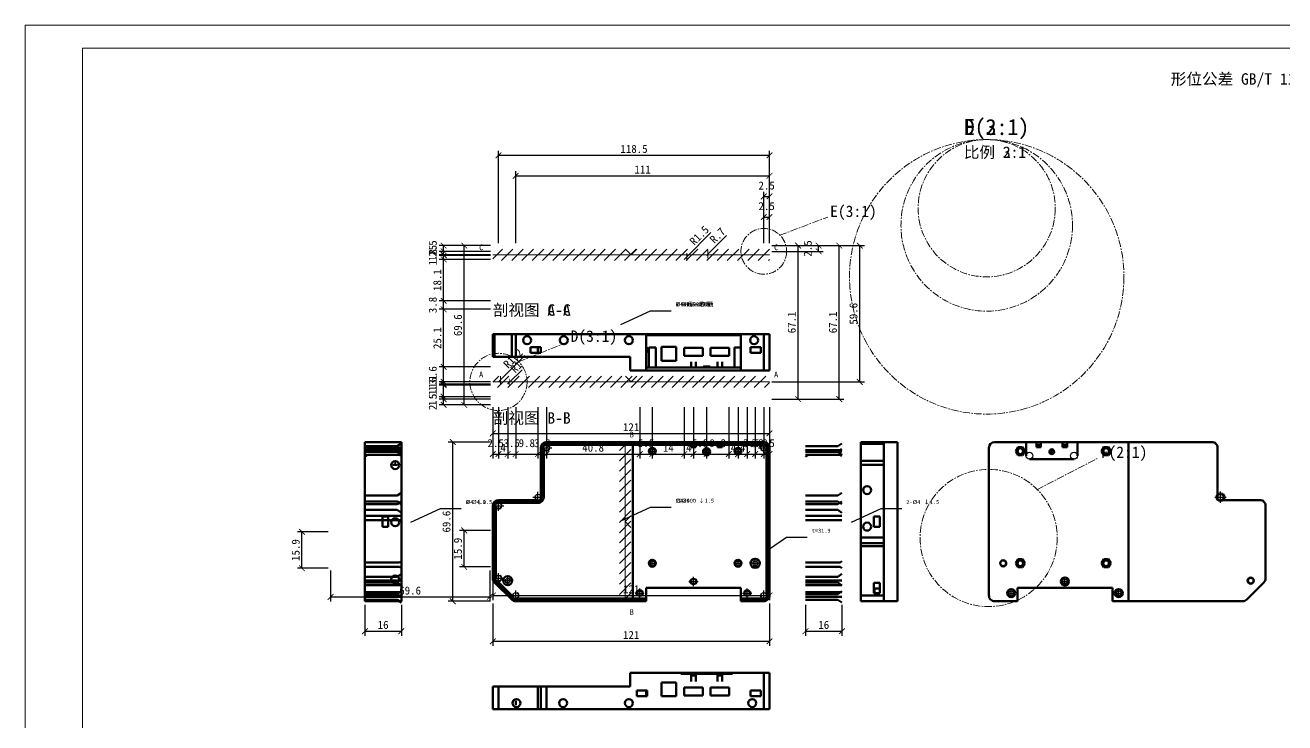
# Model space of a CAD drawing. Header units: metres. Extents: x 0 to 841, y 0 to 594.
# Drawn here: x 0 to 551, y 289 to 594 of the extents above; entities that cross this region are included whole.
import ezdxf

# ---------------------------------------------------------------- set-up
doc = ezdxf.new("R2010")
doc.units = ezdxf.units.M
doc.linetypes.add('CENTER', pattern=[5.08, 3.175, -0.635, 0.635, -0.635])
for name, color, linetype, lineweight in [('CENTER', 1, 'CENTER', 18), ('DIM', 2, 'CONTINUOUS', 18), ('FRAME', 7, 'CONTINUOUS', 13), ('HOLE', 7, 'CONTINUOUS', 50), ('LEADER', 2, 'CONTINUOUS', 18), ('OUTLINE', 7, 'CONTINUOUS', 50), ('SECTION', 1, 'CONTINUOUS', 18), ('TEXT', 7, 'CONTINUOUS', 13)]:
    doc.layers.add(name, color=color, linetype=linetype, lineweight=lineweight)
doc.styles.add('OpenSansCondensed-Light', font='OpenSansCondensed-Light.ttf')
doc.styles.add('SimSun', font='simsun.ttc')
doc.dimstyles.new('EZDXF', dxfattribs={"dimtxt": 0.25, "dimasz": 0.175, "dimexe": 0.375, "dimexo": 0.125, "dimgap": 0.1, "dimtad": 1, "dimlfac": 100, "dimzin": 12, "dimdsep": 46, "dimtxsty": 'OpenSansCondensed-Light', "dimblk": 'ARCHTICK', "dimcen": 2.5, "dimazin": 3, "dimtfac": 0.5, "dimtmove": 2, "dimatfit": 3})
doc.dimstyles.new('GB_DIM', dxfattribs={"dimtxt": 3.5, "dimasz": 2.5, "dimexe": 2, "dimexo": 1, "dimgap": 1, "dimtad": 1, "dimdec": 1, "dimzin": 12, "dimdsep": 46, "dimtxsty": 'SimSun', "dimblk": 'ARCHTICK', "dimcen": 2.5, "dimclrd": 2, "dimclre": 2, "dimclrt": 7, "dimadec": 0, "dimazin": 3, "dimtfac": 1, "dimtmove": 2, "dimatfit": 3})

# ---------------------------------------------------------------- blocks, each defined once
blk = doc.blocks.new('_ARCHTICK')
at = {"color": 0, "linetype": 'BYBLOCK', "const_width": 0.15}
blk.add_lwpolyline([(-0.5, -0.5), (0.5, 0.5)], dxfattribs=at)
blk = doc.blocks.new('*D30')
at = {"color": 2}
for p, q in [((203.5, 437.05), (181, 437.05)), ((203.5, 436.7), (181, 436.7)), ((183, 436.7), (183, 437.05))]:
    blk.add_line(p, q, dxfattribs=at)
at = {"layer": 'Defpoints'}
for p in [(183, 436.7), (204.5, 437.05), (204.5, 436.7)]:
    blk.add_point(p, dxfattribs=at)
at = {"layer": 'DIM', "color": 2, "xscale": 2.5, "yscale": 2.5}
for p, rotation in [((183, 437.05), 270), ((183, 436.7), 90)]:
    blk.add_blockref('_ARCHTICK', p, dxfattribs=dict(at, rotation=rotation))
at = {"layer": 'DIM', "color": 7, "insert": (178.25, 436.875), "char_height": 3.5, "attachment_point": 5, "rotation": 90, "style": 'SimSun'}
blk.add_mtext('.3', dxfattribs=at)
blk = doc.blocks.new('*D32')
at = {"color": 2}
for p, q in [((203.5, 444.65), (181, 444.65)), ((183, 438.1), (183, 444.65)), ((203.5, 438.1), (181, 438.1))]:
    blk.add_line(p, q, dxfattribs=at)
at = {"layer": 'Defpoints'}
for p in [(204.5, 444.65), (183, 438.1), (204.5, 438.1)]:
    blk.add_point(p, dxfattribs=at)
at = {"layer": 'DIM', "color": 2, "xscale": 2.5, "yscale": 2.5}
for p, rotation in [((183, 444.65), 90), ((183, 438.1), 270)]:
    blk.add_blockref('_ARCHTICK', p, dxfattribs=dict(at, rotation=rotation))
at = {"layer": 'DIM', "color": 7, "insert": (178.25, 441.375), "char_height": 3.5, "attachment_point": 5, "rotation": 90, "style": 'SimSun'}
blk.add_mtext('6.6', dxfattribs=at)
blk = doc.blocks.new('*D33')
at = {"color": 2}
for p, q in [((203.5, 469.8), (181, 469.8)), ((183, 444.65), (183, 469.8)), ((203.5, 444.65), (181, 444.65))]:
    blk.add_line(p, q, dxfattribs=at)
at = {"layer": 'Defpoints'}
for p in [(204.5, 469.8), (183, 444.65), (204.5, 444.65)]:
    blk.add_point(p, dxfattribs=at)
at = {"layer": 'DIM', "color": 2, "xscale": 2.5, "yscale": 2.5}
for p, rotation in [((183, 469.8), 90), ((183, 444.65), 270)]:
    blk.add_blockref('_ARCHTICK', p, dxfattribs=dict(at, rotation=rotation))
at = {"layer": 'DIM', "color": 7, "insert": (180.25, 457.225), "char_height": 3.5, "attachment_point": 5, "rotation": 90, "style": 'SimSun'}
blk.add_mtext('25.1', dxfattribs=at)

msp = doc.modelspace()

# ---------------------------------------------------------------- hatches: boundary and pattern name
at = {"layer": 'SECTION'}
h = msp.add_hatch(dxfattribs=at)
h.set_pattern_fill('ANSI31')
h.paths.add_polyline_path([(204.5, 491.15), (325.5, 491.15), (325.5, 496.15), (204.5, 496.15)])
h = msp.add_hatch(dxfattribs=at)
h.set_pattern_fill('ANSI31')
h.paths.add_polyline_path([(204.5, 435.575), (325.5, 435.575), (325.5, 440.575), (204.5, 440.575)])
h = msp.add_hatch(dxfattribs=at)
h.set_pattern_fill('ANSI31')
h.paths.add_polyline_path([(259.9, 342.2002), (264.9, 342.2002), (264.9, 411.8), (259.9, 411.8)])

# ---------------------------------------------------------------- linework, layer by layer
for centre, radius in [((228, 409.3), 1.25), ((274.25, 407.8), 1), ((298, 407.55), 1.125), ((298, 407.55), 0.75), ((311.75, 407.8), 1), ((323, 409.3), 1.25), ((448.95, 407.55), 0.75), ((439.2, 405.8), 1.5), ((458.7, 405.8), 1.5), ((224.25, 387.7), 1.25), ((522.7, 387.7), 1.875), ((522.7, 387.7), 1.25), ((207, 383.95), 1.25), ((274.25, 358.8), 1), ((311.75, 358.8), 1), ((319.25, 358.8), 1), ((207, 352.225), 1.25), ((211, 351.2), 1), ((268.75, 345.75), 1.5), ((292.25, 350.8255), 1.5), ((292.25, 350.8255), 1), ((315.75, 345.75), 1.5), ((454.7, 350.8255), 1), ((214.5245, 344.7), 1.25), ((268.75, 345.75), 1), ((315.75, 345.75), 1), ((323, 344.7), 1.25), ((431.2, 345.75), 1), ((478.2, 345.75), 1)]:
    msp.add_circle(centre, radius)
for centre, radius in [((228, 409.3), 1.4375), ((274.25, 407.8), 1.15), ((298, 407.55), 0.8625), ((311.75, 407.8), 1.15), ((323, 409.3), 1.4375), ((448.95, 407.55), 0.8625), ((224.25, 387.7), 1.4375), ((522.7, 387.7), 1.4375), ((207, 383.95), 1.4375), ((274.25, 358.8), 1.15), ((311.75, 358.8), 1.15), ((319.25, 358.8), 1.1), ((207, 352.225), 1.4375), ((211, 351.2), 1.1), ((292.25, 350.8255), 1.15), ((454.7, 350.8255), 1.15), ((214.5245, 344.7), 1.4375), ((268.75, 345.75), 1.15), ((315.75, 345.75), 1.15), ((323, 344.7), 1.4375), ((431.2, 345.75), 1.15), ((478.2, 345.75), 1.15)]:
    msp.add_arc(centre, radius, 150, 60)
at = {"layer": 'CENTER'}
for p, q in [((330, 502.15), (351, 510.15)), ((215.75, 446.825), (237.5, 455.575)), ((442.35, 390.85), (469.35, 404.85))]:
    msp.add_line(p, q, dxfattribs=at)
for centre, radius in [((420.5, 484), 60), ((420.5, 506.5), 37.5), ((420.5, 514), 30), ((323, 495.15), 10), ((207, 438.075), 12.5), ((421.35, 369.85), 30)]:
    msp.add_circle(centre, radius, dxfattribs=at)
at = {"layer": 'FRAME'}
for points in [[(0, 0), (841, 0), (841, 594), (0, 594)], [(25, 10), (831, 10), (831, 584), (25, 584)]]:
    msp.add_lwpolyline(points, close=True, dxfattribs=at)
at = {"layer": 'HOLE'}
for centre, radius in [((274.25, 407.8), 1.5), ((274.25, 407.8), 1.25), ((311.75, 407.8), 1.5), ((311.75, 407.8), 1.25), ((435.2, 407.8), 1.25), ((448.95, 407.55), 1), ((472.7, 407.8), 1.25), ((274.25, 358.8), 1.5), ((274.25, 358.8), 1.25), ((311.75, 358.8), 1.5), ((311.75, 358.8), 1.25), ((427.7, 358.8), 1.25), ((435.2, 358.8), 1.25), ((472.7, 358.8), 1.25), ((535.95, 351.2), 1.25)]:
    msp.add_circle(centre, radius, dxfattribs=at)
at = {"layer": 'OUTLINE'}
for p, q in [((204.5, 449.05), (204.5, 459)), ((212.757, 459), (205.232, 459)), ((205.232, 459), (205.232, 449.05)), ((212.757, 449.05), (212.757, 459)), ((214.5245, 459), (271.5, 459)), ((214.5245, 459), (214.5245, 449.05)), ((313, 459), (228, 459)), ((271.5, 443.05), (271.5, 459)), ((313, 458.5), (271.5, 458.5)), ((313, 459), (323, 459)), ((313, 443.05), (313, 459)), ((323, 443.05), (323, 459)), ((325.5, 459), (325.5, 443.05)), ((221, 453.3), (221, 450.8)), ((225.5, 453.3), (221, 453.3)), ((224.25, 450.8), (224.25, 453.3)), ((225.5, 450.8), (225.5, 453.3)), ((272, 453.3), (271.5, 453.3)), ((272, 450.8), (272, 453.3)), ((272.75, 444.3), (272.75, 453.05)), ((275.75, 444.3), (275.75, 453.05)), ((278.25, 447.35), (278.25, 453.35)), ((278.25, 453.35), (284.75, 453.35)), ((284.75, 453.35), (284.75, 447.35)), ((288.2, 453.04), (296.3, 453.04)), ((288.2, 449.5), (288.2, 453.04)), ((296.3, 453.04), (296.3, 449.5)), ((299.7, 453.04), (307.8, 453.04)), ((299.7, 449.5), (299.7, 453.04)), ((307.8, 453.04), (307.8, 449.5)), ((310.25, 444.3), (310.25, 453.05)), ((321.75, 453.3), (317.25, 453.3)), ((317.25, 450.8), (317.25, 453.3)), ((321.75, 453.3), (321.75, 450.8)), ((205.232, 449.05), (212.757, 449.05)), ((264.5, 449.05), (214.5245, 449.05)), ((221, 450.8), (225.5, 450.8)), ((264.5, 443.05), (264.5, 449.05)), ((271.5, 450.8), (272, 450.8)), ((284.75, 447.35), (278.25, 447.35)), ((296.3, 449.5), (288.2, 449.5)), ((291.25, 444.3), (291.25, 446.9)), ((293.25, 446.9), (293.25, 444.3)), ((307.8, 449.5), (299.7, 449.5)), ((302.75, 444.3), (302.75, 446.9)), ((304.75, 446.9), (304.75, 444.3)), ((321.75, 450.8), (317.25, 450.8)), ((264.5, 443.05), (271.5, 443.05)), ((313, 444.3), (271.5, 444.3)), ((313, 443.05), (271.5, 443.05)), ((296.425, 444.3), (296.425, 444.65)), ((299.575, 444.3), (299.575, 444.65)), ((313, 443.05), (323, 443.05)), ((148.55, 411.8), (164.5, 411.8)), ((162.625, 409.95), (148.55, 409.95)), ((162.625, 409.95), (148.55, 409.95)), ((148.55, 344.7), (148.55, 409.3)), ((164.5, 409.3), (148.55, 409.3)), ((148.55, 408.525), (149.7875, 407.7)), ((163.75, 408.2), (148.55, 408.2)), ((163.75, 408.2), (148.55, 408.2)), ((149.7875, 407.7), (164.5, 407.7)), ((164.5, 411.2), (162.625, 409.95)), ((164.5, 411.2), (162.625, 409.95)), ((164.5, 408.7), (163.75, 408.2)), ((164.5, 408.7), (163.75, 408.2)), ((164.5, 409.3), (164.5, 344.7)), ((225.5, 387.7), (225.5, 409.3)), ((226.25, 409.3), (226.25, 387.7)), ((226.75, 409.3), (226.25, 409.3)), ((226.75, 409.3), (226.75, 387.7)), ((228, 411.8), (323, 411.8)), ((323, 411.05), (228, 411.05)), ((228, 411.05), (228, 410.55)), ((323, 410.55), (228, 410.55)), ((265.75, 343.45), (265.75, 410.55)), ((291.25, 410.55), (291.25, 409.55)), ((293.25, 409.55), (291.25, 409.55)), ((293.25, 410.55), (293.25, 409.55)), ((302.75, 410.55), (302.75, 409.55)), ((304.75, 409.55), (302.75, 409.55)), ((304.75, 410.55), (304.75, 409.55)), ((323, 410.55), (323, 411.05)), ((324.25, 344.7), (324.25, 409.3)), ((324.75, 409.3), (324.25, 409.3)), ((324.75, 344.7), (324.75, 409.3)), ((325.5, 344.7), (325.5, 409.3)), ((355.325, 409.95), (341.25, 409.95)), ((355.325, 409.95), (341.25, 409.95)), ((341.25, 408.525), (342.4875, 407.7)), ((356.45, 408.2), (341.25, 408.2)), ((356.45, 408.2), (341.25, 408.2)), ((342.4875, 407.7), (357.2, 407.7)), ((357.2, 411.2), (355.325, 409.95)), ((357.2, 411.2), (355.325, 409.95)), ((357.2, 408.7), (356.45, 408.2)), ((357.2, 408.7), (356.45, 408.2)), ((365.5, 411.8), (375.45, 411.8)), ((365.5, 411.0675), (365.5, 403.543)), ((375.45, 411.0675), (365.5, 411.0675)), ((381.45, 411.8), (375.45, 411.8)), ((375.45, 403.543), (375.45, 411.0675)), ((381.45, 411.8), (381.45, 342.2)), ((421.45, 409.3), (421.45, 344.7)), ((423.95, 411.8), (437.7, 411.8)), ((434.1905, 409.55), (433.1805, 407.8)), ((433.1805, 407.8), (434.1905, 406.05)), ((436.209, 409.55), (434.1905, 409.55)), ((437.2235, 407.8), (436.209, 409.55)), ((436.209, 406.05), (437.2235, 407.8)), ((437.7, 411.8), (437.7, 405.8)), ((442.2, 411.8), (437.7, 411.8)), ((442.2, 411.8), (442.2, 409.55)), ((442.2, 409.55), (444.2, 409.55)), ((444.2, 411.8), (444.2, 409.55)), ((453.7, 411.8), (444.2, 411.8)), ((453.7, 411.8), (453.7, 409.55)), ((453.7, 409.55), (455.7, 409.55)), ((455.7, 411.8), (455.7, 409.55)), ((460.2, 411.8), (455.7, 411.8)), ((460.2, 411.8), (460.2, 405.8)), ((460.2, 411.8), (482.45, 411.8)), ((471.6905, 409.55), (470.6805, 407.8)), ((470.6805, 407.8), (471.6905, 406.05)), ((473.709, 409.55), (471.6905, 409.55)), ((474.7235, 407.8), (473.709, 409.55)), ((473.709, 406.05), (474.7235, 407.8)), ((482.45, 342.2), (482.45, 411.8)), ((518.95, 411.8), (482.45, 411.8)), ((521.45, 387.7), (521.45, 409.3)), ((162.625, 407.45), (148.55, 407.45)), ((162.625, 407.45), (148.55, 407.45)), ((163.75, 406.2), (148.55, 406.2)), ((148.55, 405.375), (149.7875, 406.2)), ((163.75, 406.2), (148.55, 406.2)), ((149.7875, 406.2), (164.5, 406.2)), ((161.5165, 402.659), (162.0835, 402.659)), ((164.5, 406.2), (162.625, 407.45)), ((164.5, 406.2), (162.625, 407.45)), ((164.5, 405.7), (163.75, 406.2)), ((164.5, 405.7), (163.75, 406.2)), ((355.325, 407.45), (341.25, 407.45)), ((355.325, 407.45), (341.25, 407.45)), ((356.45, 406.2), (341.25, 406.2)), ((341.25, 405.375), (342.4875, 406.2)), ((356.45, 406.2), (341.25, 406.2)), ((342.4875, 406.2), (357.2, 406.2)), ((357.2, 406.2), (355.325, 407.45)), ((357.2, 406.2), (355.325, 407.45)), ((357.2, 405.7), (356.45, 406.2)), ((357.2, 405.7), (356.45, 406.2)), ((365.5, 403.543), (375.45, 403.543)), ((434.1905, 406.05), (436.209, 406.05)), ((439.2, 404.3), (458.7, 404.3)), ((471.6905, 406.05), (473.709, 406.05)), ((162.797, 401.775), (160.803, 401.775)), ((365.5, 401.775), (365.5, 370.05)), ((375.45, 401.775), (365.5, 401.775)), ((375.45, 401.775), (375.45, 370.05)), ((162.625, 388.35), (148.55, 388.35)), ((162.625, 385.85), (148.55, 385.85)), ((164.5, 389.6), (162.625, 388.35)), ((164.5, 385.85), (162.625, 384.6)), ((164.5, 384.6), (162.625, 385.85)), ((207, 386.45), (224.25, 386.45)), ((224.25, 385.7), (207, 385.7)), ((207, 385.7), (207, 385.2)), ((224.25, 385.2), (224.25, 385.7)), ((226.25, 387.7), (226.75, 387.7)), ((355.325, 388.35), (341.25, 388.35)), ((355.325, 385.85), (341.25, 385.85)), ((357.2, 389.6), (355.325, 388.35)), ((357.2, 385.85), (355.325, 384.6)), ((357.2, 384.6), (355.325, 385.85)), ((539.95, 386.45), (522.7, 386.45)), ((162.625, 384.6), (148.55, 384.6)), ((162.625, 382.1), (148.55, 382.1)), ((164.5, 380.85), (162.625, 382.1)), ((204.5, 352.225), (204.5, 383.95)), ((205.25, 383.95), (205.25, 352.225)), ((205.75, 383.95), (205.25, 383.95)), ((205.75, 383.95), (205.75, 352.225)), ((224.25, 385.2), (207, 385.2)), ((355.325, 384.6), (341.25, 384.6)), ((355.325, 382.1), (341.25, 382.1)), ((357.2, 380.85), (355.325, 382.1)), ((542.45, 352.225), (542.45, 383.95)), ((164, 379.6), (148.55, 379.6)), ((164, 377.6), (148.55, 377.6)), ((156.3, 374.75), (156.3, 379.25)), ((156.3, 379.25), (158.8, 379.25)), ((158.8, 374.75), (156.3, 374.75)), ((158.8, 374.75), (158.8, 379.25)), ((164.5, 379.6), (164, 379.6)), ((164.5, 377.6), (164, 377.6)), ((356.7, 379.6), (341.25, 379.6)), ((356.7, 377.6), (341.25, 377.6)), ((357.2, 379.6), (356.7, 379.6)), ((357.2, 377.6), (356.7, 377.6)), ((371.2, 379.25), (373.7, 379.25)), ((371.2, 374.75), (371.2, 379.25)), ((373.7, 374.75), (371.2, 374.75)), ((373.7, 379.25), (373.7, 374.75)), ((365.5, 370.05), (375.45, 370.05)), ((375.45, 367.55), (365.5, 367.55)), ((365.5, 366.3), (365.5, 344.7)), ((375.45, 366.3), (365.5, 366.3)), ((375.45, 366.3), (375.45, 344.7)), ((163.75, 359.2), (148.55, 359.2)), ((163.75, 359.2), (148.55, 359.2)), ((164.5, 359.7), (163.75, 359.2)), ((164.5, 359.7), (163.75, 359.2)), ((356.45, 359.2), (341.25, 359.2)), ((356.45, 359.2), (341.25, 359.2)), ((357.2, 359.7), (356.45, 359.2)), ((357.2, 359.7), (356.45, 359.2)), ((434.1905, 360.55), (433.1805, 358.8)), ((433.1805, 358.8), (434.1905, 357.05)), ((436.209, 360.55), (434.1905, 360.55)), ((437.2235, 358.8), (436.209, 360.55)), ((436.209, 357.05), (437.2235, 358.8)), ((471.6905, 360.55), (470.6805, 358.8)), ((470.6805, 358.8), (471.6905, 357.05)), ((473.709, 360.55), (471.6905, 360.55)), ((474.7235, 358.8), (473.709, 360.55)), ((473.709, 357.05), (474.7235, 358.8)), ((163.75, 357.2), (148.55, 357.2)), ((163.75, 357.2), (148.55, 357.2)), ((162.625, 352.875), (148.55, 352.875)), ((164.5, 354.125), (162.625, 352.875)), ((164.5, 356.7), (163.75, 357.2)), ((164.5, 356.7), (163.75, 357.2)), ((356.45, 357.2), (341.25, 357.2)), ((356.45, 357.2), (341.25, 357.2)), ((355.325, 352.875), (341.25, 352.875)), ((357.2, 354.125), (355.325, 352.875)), ((357.2, 356.7), (356.45, 357.2)), ((357.2, 356.7), (356.45, 357.2)), ((434.1905, 357.05), (436.209, 357.05)), ((471.6905, 357.05), (473.709, 357.05)), ((148.55, 351.2255), (149.05, 351.2255)), ((162.625, 350.375), (148.55, 350.375)), ((148.55, 349.2255), (149.05, 349.2255)), ((149.05, 351.2255), (164.5, 351.2255)), ((149.05, 349.2255), (164.5, 349.2255)), ((164.5, 349.125), (162.625, 350.375)), ((212.757, 342.9325), (205.232, 350.457)), ((205.25, 352.225), (205.75, 352.225)), ((206.116, 351.341), (205.7625, 350.9875)), ((205.7625, 350.9875), (213.2875, 343.463)), ((206.116, 351.341), (213.641, 343.8165)), ((271.5, 348.1005), (271.5, 343.45)), ((313, 348.1005), (271.5, 348.1005)), ((313, 348.1005), (313, 343.45)), ((341.25, 351.2255), (341.75, 351.2255)), ((355.325, 350.375), (341.25, 350.375)), ((341.25, 349.2255), (341.75, 349.2255)), ((341.75, 351.2255), (357.2, 351.2255)), ((341.75, 349.2255), (357.2, 349.2255)), ((357.2, 349.125), (355.325, 350.375)), ((373.7, 350.2), (371.2, 350.2)), ((371.2, 350.2), (371.2, 345.7)), ((373.7, 347.7), (371.45, 347.7)), ((373.7, 345.7), (373.7, 350.2)), ((433.95, 348.1005), (475.45, 348.1005)), ((433.95, 348.1005), (433.95, 342.2)), ((475.45, 348.1005), (475.45, 342.2)), ((541.718, 350.457), (534.193, 342.9325)), ((148.55, 346.15), (149.05, 346.15)), ((148.55, 346.15), (149.05, 346.15)), ((162.625, 345.35), (148.55, 345.35)), ((162.625, 345.35), (148.55, 345.35)), ((148.55, 344.7), (164.5, 344.7)), ((148.55, 344.15), (149.05, 344.15)), ((148.55, 344.15), (149.05, 344.15)), ((162.625, 342.85), (148.55, 342.85)), ((162.625, 342.85), (148.55, 342.85)), ((164.5, 342.2), (148.55, 342.2)), ((149.05, 346.15), (164.5, 346.15)), ((149.05, 346.15), (164.5, 346.15)), ((149.05, 344.15), (164.5, 344.15)), ((149.05, 344.15), (164.5, 344.15)), ((164.5, 346.6), (162.625, 345.35)), ((164.5, 346.6), (162.625, 345.35)), ((164.5, 341.6), (162.625, 342.85)), ((164.5, 341.6), (162.625, 342.85)), ((213.2875, 343.463), (213.641, 343.8165)), ((214.5245, 343.45), (271.5, 343.45)), ((214.5245, 343.45), (214.5245, 342.95)), ((214.5245, 342.95), (271.5, 342.95)), ((214.5245, 342.2), (271.5, 342.2)), ((271.5, 342.95), (271.5, 343.45)), ((271.5, 342.2), (271.5, 342.95)), ((313, 343.45), (323, 343.45)), ((313, 343.45), (313, 342.95)), ((313, 342.95), (313, 342.2)), ((313, 342.95), (323, 342.95)), ((313, 342.2), (323, 342.2)), ((323, 342.95), (323, 343.45)), ((324.25, 344.7), (324.75, 344.7)), ((341.25, 346.15), (341.75, 346.15)), ((341.25, 346.15), (341.75, 346.15)), ((355.325, 345.35), (341.25, 345.35)), ((355.325, 345.35), (341.25, 345.35)), ((341.25, 344.15), (341.75, 344.15)), ((341.25, 344.15), (341.75, 344.15)), ((355.325, 342.85), (341.25, 342.85)), ((355.325, 342.85), (341.25, 342.85)), ((341.75, 346.15), (357.2, 346.15)), ((341.75, 346.15), (357.2, 346.15)), ((341.75, 344.15), (357.2, 344.15)), ((341.75, 344.15), (357.2, 344.15)), ((357.2, 346.6), (355.325, 345.35)), ((357.2, 346.6), (355.325, 345.35)), ((357.2, 341.6), (355.325, 342.85)), ((357.2, 341.6), (355.325, 342.85)), ((365.5, 344.7), (375.45, 344.7)), ((375.45, 342.2), (365.5, 342.2)), ((371.2, 345.7), (373.7, 345.7)), ((381.45, 342.2), (375.45, 342.2)), ((433.95, 342.2), (423.95, 342.2)), ((482.45, 342.2), (475.45, 342.2)), ((482.45, 342.2), (532.4255, 342.2)), ((286.75, 310.95), (264.5, 310.95)), ((264.5, 310.95), (264.5, 304.95)), ((286.75, 310.95), (286.75, 310.45)), ((286.75, 310.45), (291.25, 310.45)), ((307.75, 310.95), (288.25, 310.95)), ((288.25, 310.95), (288.25, 310.45)), ((293.25, 310.45), (291.25, 310.45)), ((291.25, 310.45), (291.25, 307.1)), ((293.25, 309.7), (291.25, 309.7)), ((293.25, 310.45), (302.75, 310.45)), ((293.25, 307.1), (293.25, 310.45)), ((304.75, 310.45), (302.75, 310.45)), ((302.75, 310.45), (302.75, 307.1)), ((304.75, 309.7), (302.75, 309.7)), ((304.75, 310.45), (309.25, 310.45)), ((304.75, 307.1), (304.75, 310.45)), ((307.75, 310.45), (307.75, 310.95)), ((323, 310.95), (309.25, 310.95)), ((309.25, 310.95), (309.25, 310.45)), ((323, 295), (323, 310.95)), ((325.5, 310.95), (325.5, 295)), ((204.5, 295), (204.5, 304.95)), ((207, 304.95), (224.25, 304.95)), ((207, 304.95), (207, 295)), ((224.25, 295), (224.25, 304.95)), ((225.5, 295), (225.5, 304.95)), ((228, 304.95), (264.5, 304.95)), ((228, 304.95), (228, 295)), ((267.5, 303.2), (267.5, 300.7)), ((272, 303.2), (267.5, 303.2)), ((271.5, 300.7), (271.5, 303.2)), ((272, 300.7), (272, 303.2)), ((278.25, 306.65), (278.25, 300.65)), ((284.75, 306.65), (278.25, 306.65)), ((284.75, 300.65), (284.75, 306.65)), ((296.3, 304.5), (288.2, 304.5)), ((288.2, 304.5), (288.2, 300.96)), ((296.3, 300.96), (296.3, 304.5)), ((307.8, 304.5), (299.7, 304.5)), ((299.7, 304.5), (299.7, 300.96)), ((307.8, 300.96), (307.8, 304.5)), ((317.25, 300.7), (317.25, 303.2)), ((317.25, 303.2), (321.75, 303.2)), ((321.75, 303.2), (321.75, 300.7)), ((214.5245, 298.6455), (214.5245, 296.7545)), ((267.5, 300.7), (272, 300.7)), ((278.25, 300.65), (284.75, 300.65)), ((288.2, 300.96), (296.3, 300.96)), ((299.7, 300.96), (307.8, 300.96)), ((321.75, 300.7), (317.25, 300.7)), ((207, 295), (224.25, 295)), ((228, 295), (323, 295))]:
    msp.add_line(p, q, dxfattribs=at)
for centre, radius in [((219.5, 456.3), 1.751), ((235.5, 456.3), 1.751), ((264, 456.3), 1.751), ((318.75, 456.3), 1.751), ((298, 407.55), 1.575), ((298, 407.55), 1.425), ((448.95, 407.55), 1.055), ((161.8, 401.7), 1.751), ((368.2, 390.8), 1.751), ((161.8, 376.7), 1.751), ((368.2, 374.8), 1.751), ((319.25, 358.8), 2), ((427.7, 358.8), 1.35), ((161.8, 351.7), 1.751), ((211, 351.2), 2), ((454.7, 350.8255), 1.7525), ((431.2, 345.75), 1.7525), ((478.2, 345.75), 1.7525), ((535.95, 351.2), 1.35), ((214.85, 297.7), 1.751), ((235.25, 297.7), 1.751), ((264, 297.7), 1.751), ((317.973, 297.7), 1.751)]:
    msp.add_circle(centre, radius, dxfattribs=at)
for centre, radius, start, end in [((228, 409.3), 2.5, 90.00021, 179.999848), ((228, 409.3), 1.75, 90.00021, 179.999848), ((323, 409.3), 2.5, 0, 90.00021), ((323, 409.3), 1.75, 0, 90.00021), ((423.95, 409.3), 2.5, 90.00021, 179.999848), ((518.95, 409.3), 2.5, 0, 90.00021), ((207, 383.95), 2.5, 90.00021, 179.999848), ((207, 383.95), 1.75, 90.00021, 179.999848), ((224.25, 387.7), 2, -90.00021, 0), ((224.25, 387.7), 2.5, -90.00021, 0), ((539.95, 383.95), 2.5, 0, 90.00021), ((207, 352.225), 2.5, 179.999848, 224.999953), ((207, 352.225), 1.75, -179.999848, -134.999743), ((539.95, 352.225), 2.5, -45.000105, 0), ((214.5245, 344.7), 2.5, -134.999743, -90.00021), ((214.5245, 344.7), 1.75, -134.999743, -90.00021), ((323, 344.7), 2.5, -90.00021, 0), ((323, 344.7), 1.75, -90.00021, 0), ((423.95, 344.7), 2.5, 179.999848, 270.000058), ((532.4255, 344.7), 2.5, -90.00021, -45.000105)]:
    msp.add_arc(centre, radius, start, end, dxfattribs=at)
for points in [[(205.232, 459), (205.176, 459), (205.121, 459), (205.068, 459), (205.0175, 459), (204.968, 459), (204.922, 459), (204.8775, 459), (204.8355, 459), (204.796, 459), (204.7585, 459), (204.7235, 459), (204.6905, 459), (204.661, 459), (204.633, 459), (204.6085, 459), (204.586, 459), (204.5655, 459), (204.549, 459), (204.5335, 459), (204.5225, 459), (204.513, 459), (204.506, 459), (204.5025, 459), (204.5, 459)], [(214.5245, 459), (214.443, 459), (214.3615, 459), (214.28, 459), (214.1985, 459), (214.1175, 459), (214.037, 459), (213.957, 459), (213.878, 459), (213.7995, 459), (213.7215, 459), (213.6445, 459), (213.568, 459), (213.4935, 459), (213.4195, 459), (213.3465, 459), (213.275, 459), (213.2045, 459), (213.1365, 459), (213.0685, 459), (213.0035, 459), (212.939, 459), (212.8765, 459), (212.8165, 459), (212.757, 459)], [(325.5, 459), (325.491, 459), (325.4765, 459), (325.449, 459), (325.4115, 459), (325.366, 459), (325.306, 459), (325.241, 459), (325.162, 459), (325.0765, 459), (324.9815, 459), (324.8765, 459), (324.768, 459), (324.646, 459), (324.5205, 459), (324.387, 459), (324.2485, 459), (324.105, 459), (323.955, 459), (323.803, 459), (323.646, 459), (323.487, 459), (323.326, 459), (323.1635, 459), (323, 459)], [(274.25, 453.05), (274.152, 453.05), (274.0545, 453.05), (273.9575, 453.05), (273.8625, 453.05), (273.768, 453.05), (273.677, 453.05), (273.587, 453.05), (273.501, 453.05), (273.4175, 453.05), (273.3375, 453.05), (273.2625, 453.05), (273.1895, 453.05), (273.124, 453.05), (273.061, 453.05), (273.004, 453.05), (272.953, 453.05), (272.9055, 453.05), (272.8665, 453.05), (272.8305, 453.05), (272.803, 453.05), (272.7805, 453.05), (272.764, 453.05), (272.7555, 453.05), (272.75, 453.05)], [(275.75, 453.05), (275.7445, 453.05), (275.736, 453.05), (275.7195, 453.05), (275.697, 453.05), (275.6695, 453.05), (275.6335, 453.05), (275.5945, 453.05), (275.547, 453.05), (275.496, 453.05), (275.439, 453.05), (275.376, 453.05), (275.3105, 453.05), (275.2375, 453.05), (275.1625, 453.05), (275.0825, 453.05), (274.999, 453.05), (274.913, 453.05), (274.823, 453.05), (274.732, 453.05), (274.6375, 453.05), (274.5425, 453.05), (274.4455, 453.05), (274.348, 453.05), (274.25, 453.05)], [(311.75, 453.05), (311.652, 453.05), (311.5545, 453.05), (311.4575, 453.05), (311.3625, 453.05), (311.268, 453.05), (311.177, 453.05), (311.087, 453.05), (311.001, 453.05), (310.9175, 453.05), (310.8375, 453.05), (310.7625, 453.05), (310.6895, 453.05), (310.624, 453.05), (310.561, 453.05), (310.504, 453.05), (310.453, 453.05), (310.4055, 453.05), (310.3665, 453.05), (310.3305, 453.05), (310.303, 453.05), (310.2805, 453.05), (310.264, 453.05), (310.2555, 453.05), (310.25, 453.05)], [(313, 453.05), (312.964, 453.05), (312.9275, 453.05), (312.888, 453.05), (312.847, 453.05), (312.8045, 453.05), (312.7595, 453.05), (312.7135, 453.05), (312.6655, 453.05), (312.616, 453.05), (312.565, 453.05), (312.5125, 453.05), (312.4595, 453.05), (312.404, 453.05), (312.3485, 453.05), (312.2915, 453.05), (312.2335, 453.05), (312.175, 453.05), (312.1155, 453.05), (312.0555, 453.05), (311.995, 453.05), (311.934, 453.05), (311.873, 453.05), (311.8115, 453.05), (311.75, 453.05)], [(204.5, 449.05), (204.5025, 449.05), (204.506, 449.05), (204.513, 449.05), (204.5225, 449.05), (204.5335, 449.05), (204.549, 449.05), (204.5655, 449.05), (204.586, 449.05), (204.6085, 449.05), (204.633, 449.05), (204.661, 449.05), (204.6905, 449.05), (204.7235, 449.05), (204.7585, 449.05), (204.796, 449.05), (204.8355, 449.05), (204.8775, 449.05), (204.922, 449.05), (204.968, 449.05), (205.0175, 449.05), (205.068, 449.05), (205.121, 449.05), (205.176, 449.05), (205.232, 449.05)], [(212.757, 449.05), (212.8165, 449.05), (212.8765, 449.05), (212.939, 449.05), (213.0035, 449.05), (213.0685, 449.05), (213.1365, 449.05), (213.2045, 449.05), (213.275, 449.05), (213.3465, 449.05), (213.4195, 449.05), (213.4935, 449.05), (213.568, 449.05), (213.6445, 449.05), (213.7215, 449.05), (213.7995, 449.05), (213.878, 449.05), (213.957, 449.05), (214.037, 449.05), (214.1175, 449.05), (214.1985, 449.05), (214.28, 449.05), (214.3615, 449.05), (214.443, 449.05), (214.5245, 449.05)], [(298, 444.65), (297.897, 444.65), (297.7945, 444.65), (297.693, 444.65), (297.593, 444.65), (297.494, 444.65), (297.398, 444.65), (297.304, 444.65), (297.2135, 444.65), (297.126, 444.65), (297.042, 444.65), (296.963, 444.65), (296.8865, 444.65), (296.8175, 444.65), (296.7515, 444.65), (296.692, 444.65), (296.638, 444.65), (296.588, 444.65), (296.547, 444.65), (296.5095, 444.65), (296.481, 444.65), (296.457, 444.65), (296.44, 444.65), (296.431, 444.65), (296.425, 444.65)], [(298, 444.8), (297.907, 444.8), (297.814, 444.8), (297.7225, 444.8), (297.6315, 444.8), (297.542, 444.8), (297.4555, 444.8), (297.37, 444.8), (297.2885, 444.8), (297.2095, 444.8), (297.133, 444.8), (297.062, 444.8), (296.9925, 444.8), (296.9305, 444.8), (296.8705, 444.8), (296.8165, 444.8), (296.7675, 444.8), (296.7225, 444.8), (296.6855, 444.8), (296.6515, 444.8), (296.6255, 444.8), (296.604, 444.8), (296.5885, 444.8), (296.58, 444.8), (296.575, 444.8)], [(298.75, 444.8), (298.739, 444.8), (298.722, 444.8), (298.6895, 444.8), (298.646, 444.8), (298.594, 444.8), (298.527, 444.8), (298.456, 444.8), (298.373, 444.8), (298.286, 444.8), (298.1935, 444.8), (298.0975, 444.8), (298, 444.8), (297.9025, 444.8), (297.8065, 444.8), (297.714, 444.8), (297.627, 444.8), (297.544, 444.8), (297.473, 444.8), (297.406, 444.8), (297.354, 444.8), (297.3105, 444.8), (297.278, 444.8), (297.261, 444.8), (297.25, 444.8)], [(297.25, 444.8), (297.261, 444.8), (297.278, 444.8), (297.3105, 444.8), (297.354, 444.8), (297.406, 444.8), (297.473, 444.8), (297.544, 444.8), (297.627, 444.8), (297.714, 444.8), (297.8065, 444.8), (297.9025, 444.8), (298, 444.8), (298.0975, 444.8), (298.1935, 444.8), (298.286, 444.8), (298.373, 444.8), (298.456, 444.8), (298.527, 444.8), (298.594, 444.8), (298.646, 444.8), (298.6895, 444.8), (298.722, 444.8), (298.739, 444.8), (298.75, 444.8)], [(299.425, 444.8), (299.42, 444.8), (299.4115, 444.8), (299.396, 444.8), (299.3745, 444.8), (299.3485, 444.8), (299.3145, 444.8), (299.2775, 444.8), (299.2325, 444.8), (299.1835, 444.8), (299.1295, 444.8), (299.0695, 444.8), (299.0075, 444.8), (298.938, 444.8), (298.867, 444.8), (298.7905, 444.8), (298.7115, 444.8), (298.63, 444.8), (298.5445, 444.8), (298.458, 444.8), (298.3685, 444.8), (298.2775, 444.8), (298.186, 444.8), (298.093, 444.8), (298, 444.8)], [(299.575, 444.65), (299.569, 444.65), (299.56, 444.65), (299.543, 444.65), (299.519, 444.65), (299.4905, 444.65), (299.453, 444.65), (299.412, 444.65), (299.362, 444.65), (299.308, 444.65), (299.2485, 444.65), (299.1825, 444.65), (299.1135, 444.65), (299.037, 444.65), (298.958, 444.65), (298.874, 444.65), (298.7865, 444.65), (298.696, 444.65), (298.602, 444.65), (298.506, 444.65), (298.407, 444.65), (298.307, 444.65), (298.2055, 444.65), (298.103, 444.65), (298, 444.65)], [(323, 443.05), (323.1635, 443.05), (323.326, 443.05), (323.487, 443.05), (323.646, 443.05), (323.803, 443.05), (323.955, 443.05), (324.105, 443.05), (324.2485, 443.05), (324.387, 443.05), (324.5205, 443.05), (324.646, 443.05), (324.768, 443.05), (324.8765, 443.05), (324.9815, 443.05), (325.0765, 443.05), (325.162, 443.05), (325.241, 443.05), (325.306, 443.05), (325.366, 443.05), (325.4115, 443.05), (325.449, 443.05), (325.4765, 443.05), (325.491, 443.05), (325.5, 443.05)], [(148.55, 411.8), (148.55, 411.7905), (148.55, 411.776), (148.55, 411.749), (148.55, 411.711), (148.55, 411.666), (148.55, 411.606), (148.55, 411.541), (148.55, 411.462), (148.55, 411.376), (148.55, 411.2815), (148.55, 411.1765), (148.55, 411.0675), (148.55, 410.9455), (148.55, 410.8205), (148.55, 410.687), (148.55, 410.548), (148.55, 410.405), (148.55, 410.255), (148.55, 410.103), (148.55, 409.946), (148.55, 409.787), (148.55, 409.626), (148.55, 409.463), (148.55, 409.3)], [(164.5, 409.3), (164.5, 409.463), (164.5, 409.626), (164.5, 409.787), (164.5, 409.946), (164.5, 410.103), (164.5, 410.255), (164.5, 410.405), (164.5, 410.548), (164.5, 410.687), (164.5, 410.8205), (164.5, 410.9455), (164.5, 411.0675), (164.5, 411.1765), (164.5, 411.2815), (164.5, 411.376), (164.5, 411.462), (164.5, 411.541), (164.5, 411.606), (164.5, 411.666), (164.5, 411.711), (164.5, 411.749), (164.5, 411.776), (164.5, 411.7905), (164.5, 411.8)], [(365.5, 411.8), (365.5, 411.7975), (365.5, 411.794), (365.5, 411.787), (365.5, 411.7775), (365.5, 411.766), (365.5, 411.751), (365.5, 411.734), (365.5, 411.714), (365.5, 411.6915), (365.5, 411.6665), (365.5, 411.6385), (365.5, 411.6095), (365.5, 411.576), (365.5, 411.5415), (365.5, 411.504), (365.5, 411.464), (365.5, 411.4225), (365.5, 411.3775), (365.5, 411.3315), (365.5, 411.2825), (365.5, 411.232), (365.5, 411.179), (365.5, 411.124), (365.5, 411.0675)], [(375.45, 411.0675), (375.45, 411.124), (375.45, 411.179), (375.45, 411.232), (375.45, 411.2825), (375.45, 411.3315), (375.45, 411.3775), (375.45, 411.4225), (375.45, 411.464), (375.45, 411.504), (375.45, 411.5415), (375.45, 411.576), (375.45, 411.6095), (375.45, 411.6385), (375.45, 411.6665), (375.45, 411.6915), (375.45, 411.714), (375.45, 411.734), (375.45, 411.751), (375.45, 411.766), (375.45, 411.7775), (375.45, 411.787), (375.45, 411.794), (375.45, 411.7975), (375.45, 411.8)], [(444.2, 411.8), (444.1855, 411.8), (444.1625, 411.8), (444.1195, 411.8), (444.0615, 411.8), (443.992, 411.8), (443.9025, 411.8), (443.8075, 411.8), (443.697, 411.8), (443.581, 411.8), (443.4575, 411.8), (443.33, 411.8), (443.2, 411.8), (443.07, 411.8), (442.9425, 411.8), (442.819, 411.8), (442.703, 411.8), (442.5925, 411.8), (442.4975, 411.8), (442.408, 411.8), (442.3385, 411.8), (442.2805, 411.8), (442.2375, 411.8), (442.2145, 411.8), (442.2, 411.8)], [(444.2, 410.55), (444.1855, 410.55), (444.1625, 410.55), (444.1195, 410.55), (444.0615, 410.55), (443.992, 410.55), (443.9025, 410.55), (443.8075, 410.55), (443.697, 410.55), (443.581, 410.55), (443.4575, 410.55), (443.33, 410.55), (443.2, 410.55), (443.07, 410.55), (442.9425, 410.55), (442.819, 410.55), (442.703, 410.55), (442.5925, 410.55), (442.4975, 410.55), (442.408, 410.55), (442.3385, 410.55), (442.2805, 410.55), (442.2375, 410.55), (442.2145, 410.55), (442.2, 410.55)], [(455.7, 411.8), (455.6855, 411.8), (455.6625, 411.8), (455.6195, 411.8), (455.5615, 411.8), (455.492, 411.8), (455.4025, 411.8), (455.3075, 411.8), (455.197, 411.8), (455.081, 411.8), (454.9575, 411.8), (454.83, 411.8), (454.7, 411.8), (454.57, 411.8), (454.4425, 411.8), (454.319, 411.8), (454.203, 411.8), (454.0925, 411.8), (453.9975, 411.8), (453.908, 411.8), (453.8385, 411.8), (453.7805, 411.8), (453.7375, 411.8), (453.7145, 411.8), (453.7, 411.8)], [(455.7, 410.55), (455.6855, 410.55), (455.6625, 410.55), (455.6195, 410.55), (455.5615, 410.55), (455.492, 410.55), (455.4025, 410.55), (455.3075, 410.55), (455.197, 410.55), (455.081, 410.55), (454.9575, 410.55), (454.83, 410.55), (454.7, 410.55), (454.57, 410.55), (454.4425, 410.55), (454.319, 410.55), (454.203, 410.55), (454.0925, 410.55), (453.9975, 410.55), (453.908, 410.55), (453.8385, 410.55), (453.7805, 410.55), (453.7375, 410.55), (453.7145, 410.55), (453.7, 410.55)], [(365.5, 403.543), (365.5, 403.4835), (365.5, 403.423), (365.5, 403.3605), (365.5, 403.2965), (365.5, 403.231), (365.5, 403.1635), (365.5, 403.095), (365.5, 403.0245), (365.5, 402.953), (365.5, 402.8805), (365.5, 402.8065), (365.5, 402.732), (365.5, 402.6555), (365.5, 402.5785), (365.5, 402.5005), (365.5, 402.422), (365.5, 402.3425), (365.5, 402.2625), (365.5, 402.182), (365.5, 402.101), (365.5, 402.02), (365.5, 401.9385), (365.5, 401.857), (365.5, 401.775)], [(375.45, 401.775), (375.45, 401.857), (375.45, 401.9385), (375.45, 402.02), (375.45, 402.101), (375.45, 402.182), (375.45, 402.2625), (375.45, 402.3425), (375.45, 402.422), (375.45, 402.5005), (375.45, 402.5785), (375.45, 402.6555), (375.45, 402.732), (375.45, 402.8065), (375.45, 402.8805), (375.45, 402.953), (375.45, 403.0245), (375.45, 403.095), (375.45, 403.1635), (375.45, 403.231), (375.45, 403.2965), (375.45, 403.3605), (375.45, 403.423), (375.45, 403.4835), (375.45, 403.543)], [(365.5, 370.05), (365.5, 369.8865), (365.5, 369.724), (365.5, 369.563), (365.5, 369.404), (365.5, 369.247), (365.5, 369.095), (365.5, 368.945), (365.5, 368.8015), (365.5, 368.663), (365.5, 368.5295), (365.5, 368.404), (365.5, 368.282), (365.5, 368.1735), (365.5, 368.0685), (365.5, 367.9735), (365.5, 367.888), (365.5, 367.809), (365.5, 367.744), (365.5, 367.684), (365.5, 367.6385), (365.5, 367.601), (365.5, 367.5735), (365.5, 367.559), (365.5, 367.55)], [(375.45, 367.55), (375.45, 367.559), (375.45, 367.5735), (375.45, 367.601), (375.45, 367.6385), (375.45, 367.684), (375.45, 367.744), (375.45, 367.809), (375.45, 367.888), (375.45, 367.9735), (375.45, 368.0685), (375.45, 368.1735), (375.45, 368.282), (375.45, 368.404), (375.45, 368.5295), (375.45, 368.663), (375.45, 368.8015), (375.45, 368.945), (375.45, 369.095), (375.45, 369.247), (375.45, 369.404), (375.45, 369.563), (375.45, 369.724), (375.45, 369.8865), (375.45, 370.05)], [(365.5, 367.55), (365.5, 367.5455), (365.5, 367.538), (365.5, 367.5245), (365.5, 367.5055), (365.5, 367.483), (365.5, 367.453), (365.5, 367.4205), (365.5, 367.381), (365.5, 367.338), (365.5, 367.291), (365.5, 367.2385), (365.5, 367.184), (365.5, 367.123), (365.5, 367.0605), (365.5, 366.9935), (365.5, 366.924), (365.5, 366.8525), (365.5, 366.7775), (365.5, 366.7015), (365.5, 366.623), (365.5, 366.5435), (365.5, 366.463), (365.5, 366.3815), (365.5, 366.3)], [(375.45, 366.3), (375.45, 366.3815), (375.45, 366.463), (375.45, 366.5435), (375.45, 366.623), (375.45, 366.7015), (375.45, 366.7775), (375.45, 366.8525), (375.45, 366.924), (375.45, 366.9935), (375.45, 367.0605), (375.45, 367.123), (375.45, 367.184), (375.45, 367.2385), (375.45, 367.291), (375.45, 367.338), (375.45, 367.381), (375.45, 367.4205), (375.45, 367.453), (375.45, 367.483), (375.45, 367.5055), (375.45, 367.5245), (375.45, 367.538), (375.45, 367.5455), (375.45, 367.55)], [(371.45, 347.7), (371.45, 347.6915), (371.45, 347.679), (371.45, 347.6545), (371.45, 347.6215), (371.45, 347.5815), (371.45, 347.529), (371.45, 347.472), (371.45, 347.403), (371.45, 347.329), (371.45, 347.2475), (371.45, 347.1585), (371.45, 347.066), (371.45, 346.964), (371.45, 346.86), (371.45, 346.7505), (371.45, 346.638), (371.45, 346.5235), (371.45, 346.4055), (371.45, 346.287), (371.45, 346.168), (371.45, 346.049), (371.45, 345.931), (371.45, 345.815), (371.45, 345.7)], [(148.55, 344.7), (148.55, 344.5365), (148.55, 344.374), (148.55, 344.213), (148.55, 344.054), (148.55, 343.897), (148.55, 343.745), (148.55, 343.595), (148.55, 343.4515), (148.55, 343.313), (148.55, 343.1795), (148.55, 343.054), (148.55, 342.932), (148.55, 342.8235), (148.55, 342.7185), (148.55, 342.6235), (148.55, 342.538), (148.55, 342.459), (148.55, 342.394), (148.55, 342.334), (148.55, 342.2885), (148.55, 342.251), (148.55, 342.2235), (148.55, 342.209), (148.55, 342.2)], [(164.5, 342.2), (164.5, 342.209), (164.5, 342.2235), (164.5, 342.251), (164.5, 342.2885), (164.5, 342.334), (164.5, 342.394), (164.5, 342.459), (164.5, 342.538), (164.5, 342.6235), (164.5, 342.7185), (164.5, 342.8235), (164.5, 342.932), (164.5, 343.054), (164.5, 343.1795), (164.5, 343.313), (164.5, 343.4515), (164.5, 343.595), (164.5, 343.745), (164.5, 343.897), (164.5, 344.054), (164.5, 344.213), (164.5, 344.374), (164.5, 344.5365), (164.5, 344.7)], [(365.5, 344.7), (365.5, 344.5365), (365.5, 344.374), (365.5, 344.213), (365.5, 344.054), (365.5, 343.897), (365.5, 343.745), (365.5, 343.595), (365.5, 343.4515), (365.5, 343.313), (365.5, 343.1795), (365.5, 343.054), (365.5, 342.932), (365.5, 342.8235), (365.5, 342.7185), (365.5, 342.6235), (365.5, 342.538), (365.5, 342.459), (365.5, 342.394), (365.5, 342.334), (365.5, 342.2885), (365.5, 342.251), (365.5, 342.2235), (365.5, 342.209), (365.5, 342.2)], [(375.45, 342.2), (375.45, 342.209), (375.45, 342.2235), (375.45, 342.251), (375.45, 342.2885), (375.45, 342.334), (375.45, 342.394), (375.45, 342.459), (375.45, 342.538), (375.45, 342.6235), (375.45, 342.7185), (375.45, 342.8235), (375.45, 342.932), (375.45, 343.054), (375.45, 343.1795), (375.45, 343.313), (375.45, 343.4515), (375.45, 343.595), (375.45, 343.745), (375.45, 343.897), (375.45, 344.054), (375.45, 344.213), (375.45, 344.374), (375.45, 344.5365), (375.45, 344.7)], [(288.25, 310.95), (288.152, 310.95), (288.0545, 310.95), (287.9575, 310.95), (287.8625, 310.95), (287.768, 310.95), (287.677, 310.95), (287.587, 310.95), (287.501, 310.95), (287.4175, 310.95), (287.3375, 310.95), (287.2625, 310.95), (287.1895, 310.95), (287.124, 310.95), (287.061, 310.95), (287.004, 310.95), (286.953, 310.95), (286.9055, 310.95), (286.8665, 310.95), (286.8305, 310.95), (286.803, 310.95), (286.7805, 310.95), (286.764, 310.95), (286.7555, 310.95), (286.75, 310.95)], [(309.25, 310.95), (309.2445, 310.95), (309.236, 310.95), (309.2195, 310.95), (309.197, 310.95), (309.1695, 310.95), (309.1335, 310.95), (309.0945, 310.95), (309.047, 310.95), (308.996, 310.95), (308.939, 310.95), (308.876, 310.95), (308.8105, 310.95), (308.7375, 310.95), (308.6625, 310.95), (308.5825, 310.95), (308.499, 310.95), (308.413, 310.95), (308.323, 310.95), (308.232, 310.95), (308.1375, 310.95), (308.0425, 310.95), (307.9455, 310.95), (307.848, 310.95), (307.75, 310.95)], [(325.5, 310.95), (325.491, 310.95), (325.4765, 310.95), (325.449, 310.95), (325.4115, 310.95), (325.366, 310.95), (325.306, 310.95), (325.241, 310.95), (325.162, 310.95), (325.0765, 310.95), (324.9815, 310.95), (324.8765, 310.95), (324.768, 310.95), (324.646, 310.95), (324.5205, 310.95), (324.387, 310.95), (324.2485, 310.95), (324.105, 310.95), (323.955, 310.95), (323.803, 310.95), (323.646, 310.95), (323.487, 310.95), (323.326, 310.95), (323.1635, 310.95), (323, 310.95)], [(207, 304.95), (206.8365, 304.95), (206.674, 304.95), (206.513, 304.95), (206.354, 304.95), (206.197, 304.95), (206.045, 304.95), (205.895, 304.95), (205.7515, 304.95), (205.613, 304.95), (205.4795, 304.95), (205.354, 304.95), (205.232, 304.95), (205.1235, 304.95), (205.0185, 304.95), (204.9235, 304.95), (204.838, 304.95), (204.759, 304.95), (204.694, 304.95), (204.634, 304.95), (204.5885, 304.95), (204.551, 304.95), (204.5235, 304.95), (204.509, 304.95), (204.5, 304.95)], [(225.5, 304.95), (225.4955, 304.95), (225.488, 304.95), (225.4745, 304.95), (225.4555, 304.95), (225.433, 304.95), (225.403, 304.95), (225.3705, 304.95), (225.331, 304.95), (225.288, 304.95), (225.241, 304.95), (225.1885, 304.95), (225.134, 304.95), (225.073, 304.95), (225.0105, 304.95), (224.9435, 304.95), (224.874, 304.95), (224.8025, 304.95), (224.7275, 304.95), (224.6515, 304.95), (224.573, 304.95), (224.4935, 304.95), (224.413, 304.95), (224.3315, 304.95), (224.25, 304.95)], [(228, 304.95), (227.8365, 304.95), (227.674, 304.95), (227.513, 304.95), (227.354, 304.95), (227.197, 304.95), (227.045, 304.95), (226.895, 304.95), (226.7515, 304.95), (226.613, 304.95), (226.4795, 304.95), (226.354, 304.95), (226.232, 304.95), (226.1235, 304.95), (226.0185, 304.95), (225.9235, 304.95), (225.838, 304.95), (225.759, 304.95), (225.694, 304.95), (225.634, 304.95), (225.5885, 304.95), (225.551, 304.95), (225.5235, 304.95), (225.509, 304.95), (225.5, 304.95)], [(204.5, 295), (204.509, 295), (204.5235, 295), (204.551, 295), (204.5885, 295), (204.634, 295), (204.694, 295), (204.759, 295), (204.838, 295), (204.9235, 295), (205.0185, 295), (205.1235, 295), (205.232, 295), (205.354, 295), (205.4795, 295), (205.613, 295), (205.7515, 295), (205.895, 295), (206.045, 295), (206.197, 295), (206.354, 295), (206.513, 295), (206.674, 295), (206.8365, 295), (207, 295)], [(224.25, 295), (224.3315, 295), (224.413, 295), (224.4935, 295), (224.573, 295), (224.6515, 295), (224.7275, 295), (224.8025, 295), (224.874, 295), (224.9435, 295), (225.0105, 295), (225.073, 295), (225.134, 295), (225.1885, 295), (225.241, 295), (225.288, 295), (225.331, 295), (225.3705, 295), (225.403, 295), (225.433, 295), (225.4555, 295), (225.4745, 295), (225.488, 295), (225.4955, 295), (225.5, 295)], [(225.5, 295), (225.509, 295), (225.5235, 295), (225.551, 295), (225.5885, 295), (225.634, 295), (225.694, 295), (225.759, 295), (225.838, 295), (225.9235, 295), (226.0185, 295), (226.1235, 295), (226.232, 295), (226.354, 295), (226.4795, 295), (226.613, 295), (226.7515, 295), (226.895, 295), (227.045, 295), (227.197, 295), (227.354, 295), (227.513, 295), (227.674, 295), (227.8365, 295), (228, 295)], [(323, 295), (323.1635, 295), (323.326, 295), (323.487, 295), (323.646, 295), (323.803, 295), (323.955, 295), (324.105, 295), (324.2485, 295), (324.387, 295), (324.5205, 295), (324.646, 295), (324.768, 295), (324.8765, 295), (324.9815, 295), (325.0765, 295), (325.162, 295), (325.241, 295), (325.306, 295), (325.366, 295), (325.4115, 295), (325.449, 295), (325.4765, 295), (325.491, 295), (325.5, 295)]]:
    msp.add_spline(points, degree=3, dxfattribs=at)
at = {"layer": 'SECTION'}
for p, q in [((265, 493.65), (262.5, 496.15)), ((265, 493.65), (267.5, 496.15)), ((204.5, 493.65), (325.5, 493.65)), ((204.5, 438.075), (325.5, 438.075)), ((265, 438.075), (262.5, 440.575)), ((265, 438.075), (267.5, 440.575)), ((262.4, 342.2002), (262.4, 411.8)), ((262.4, 377.0001), (264.9, 379.5001)), ((262.4, 377.0001), (264.9, 374.5001))]:
    msp.add_line(p, q, dxfattribs=at)
at = {"layer": '中心线'}
for p, q in [((225.75, 409.3), (230.25, 409.3)), ((228, 407.05), (228, 411.55)), ((272.45, 407.8), (276.05, 407.8)), ((274.25, 406), (274.25, 409.6)), ((298, 406.05), (298, 409.05)), ((309.95, 407.8), (313.55, 407.8)), ((311.75, 406), (311.75, 409.6)), ((320.75, 409.3), (325.25, 409.3)), ((323, 407.05), (323, 411.55)), ((448.95, 406.2), (448.95, 408.9)), ((296.5, 407.55), (299.5, 407.55)), ((447.6, 407.55), (450.3, 407.55)), ((207, 381.7), (207, 386.2)), ((222, 387.7), (226.5, 387.7)), ((224.25, 385.45), (224.25, 389.95)), ((520.2, 387.7), (525.2, 387.7)), ((522.7, 385.2), (522.7, 390.2)), ((204.75, 383.95), (209.25, 383.95)), ((272.45, 358.8), (276.05, 358.8)), ((274.25, 357), (274.25, 360.6)), ((309.95, 358.8), (313.55, 358.8)), ((311.75, 357), (311.75, 360.6)), ((317.25, 358.8), (321.25, 358.8)), ((319.25, 356.8), (319.25, 360.8)), ((207, 349.975), (207, 354.475)), ((211, 349.2), (211, 353.2)), ((292.25, 348.8255), (292.25, 352.8255)), ((454.7, 349.0255), (454.7, 352.6255)), ((204.75, 352.225), (209.25, 352.225)), ((209, 351.2), (213, 351.2)), ((268.75, 343.75), (268.75, 347.75)), ((290.25, 350.8255), (294.25, 350.8255)), ((315.75, 343.75), (315.75, 347.75)), ((431.2, 343.95), (431.2, 347.55)), ((452.9, 350.8255), (456.5, 350.8255)), ((478.2, 343.95), (478.2, 347.55)), ((212.2745, 344.7), (216.7745, 344.7)), ((214.5245, 342.45), (214.5245, 346.95)), ((266.75, 345.75), (270.75, 345.75)), ((313.75, 345.75), (317.75, 345.75)), ((320.75, 344.7), (325.25, 344.7)), ((323, 342.45), (323, 346.95)), ((429.4, 345.75), (433, 345.75)), ((476.4, 345.75), (480, 345.75))]:
    msp.add_line(p, q, dxfattribs=at)

# ---------------------------------------------------------------- texts
at = {"layer": 'TEXT', "style": 'SimSun'}
for s, height, p in [('形位公差 GB/T 1182', 5, (501, 568)), ('D(3:1)', 7, (410.5, 546)), ('E(3:1)', 7, (410.5, 546)), ('F(2:1)', 7, (410.5, 546)), ('比例 3:1', 5, (410.5, 536)), ('比例 3:1', 5, (410.5, 536)), ('比例 2:1', 5, (410.5, 536)), ('E(3:1)', 5, (352, 510.15)), ('C', 2.5, (198.5, 495.65)), ('C', 2.5, (327.5, 495.65)), ('剖视图 A-A', 5, (204.5, 467)), ('剖视图 C-C', 5, (204.5, 467)), ('4-%%C10.0x90%%D', 1.75, (284.5, 471.15)), ('3-%%C10x90%%D 通', 1.75, (284.5, 471.15)), ('3-%%C6.0x90%%D', 1.75, (284.5, 471.15)), ('2-M4-6H 深4', 1.75, (284.5, 471.15)), ('2-%%C4.0x90%%D', 1.75, (284.5, 471.15)), ('%%C6x90%%D 通', 1.75, (284.5, 471.15)), ('%%C4x90%%D 通', 1.75, (284.5, 471.15)), ('%%C6.3x90%%D 通', 1.75, (284.5, 471.15)), ('%%C6 通', 1.75, (284.5, 471.15)), ('%%C6.0', 1.75, (284.5, 471.15)), ('D(3:1)', 5, (238.5, 455.575)), ('A', 2.5, (198.5, 440.075)), ('A', 2.5, (327.5, 440.075)), ('剖视图 B-B', 5, (204.5, 419.8)), ('B', 2.5, (264.4, 413.8)), ('F(2:1)', 5, (470.35, 404.85)), ('8-%%C4.0', 1.75, (192.65, 384.7)), ('%%C4 ↓1.5', 1.75, (192.65, 384.7)), ('%%C4 ↓2.5', 1.75, (192.65, 384.7)), ('2-%%C4.0', 1.75, (284.5, 385.3)), ('C2', 1.75, (284.5, 385.3)), ('%%C4x90%%D ↓1.5', 1.75, (284.5, 385.3)), ('2-%%C4 ↓1.5', 1.75, (385.35, 384.7)), ('t=31.9', 1.75, (344, 372.175)), ('B', 2.5, (264.4, 336.2002))]:
    msp.add_text(s, height=height, dxfattribs=at).set_placement(p)

# ---------------------------------------------------------------- dimensions: what is measured, and where the dimension line sits
at = {"layer": 'DIM'}
for base, p1, p2 in [((207, 537.15), (207, 497.65), (325.5, 497.65)), ((214.5245, 528.15), (214.5245, 497.65), (325.5, 497.65)), ((323, 519.15), (323, 497.65), (325.5, 497.65)), ((323, 510.15), (323, 497.65), (325.5, 497.65)), ((204.5, 406.55), (204.5, 428.05), (207, 428.05)), ((204.5, 415.55), (204.5, 428.05), (325.5, 428.05)), ((207, 406.55), (207, 428.05), (211, 428.05)), ((211, 406.55), (211, 428.05), (214.5, 428.05)), ((214.5, 406.55), (214.5, 428.05), (224.25, 428.05)), ((224.25, 406.55), (224.25, 428.05), (228, 428.05)), ((228, 406.55), (228, 428.05), (268.75, 428.05)), ((268.75, 406.55), (268.75, 428.05), (274.25, 428.05)), ((274.25, 406.55), (274.25, 428.05), (288.25, 428.05)), ((288.25, 406.55), (288.25, 428.05), (292.25, 428.05)), ((292.25, 406.55), (292.25, 428.05), (298, 428.05)), ((298, 406.55), (298, 428.05), (307.75, 428.05)), ((307.75, 406.55), (307.75, 428.05), (311.75, 428.05)), ((311.75, 406.55), (311.75, 428.05), (315.75, 428.05)), ((315.75, 406.55), (315.75, 428.05), (319.25, 428.05)), ((319.25, 406.55), (319.25, 428.05), (323, 428.05)), ((323, 406.55), (323, 428.05), (325.5, 428.05)), ((133.55, 344.1), (133.55, 356.6), (203.15, 356.6)), ((204.5, 344.7), (204.5, 357.2), (325.5, 357.2)), ((148.55, 329.1002077587), (148.55, 341.6002077587), (164.5000000004, 341.6002077587)), ((204.5, 324.7), (204.5, 342.2), (325.5, 342.2)), ((341.25, 329.1002077587), (341.25, 341.6002077587), (357.2000000004, 341.6002077587))]:
    msp.add_linear_dim(base=base, p1=p1, p2=p2, dimstyle='GB_DIM', dxfattribs=at).render()
for center, mpoint in [((288.25, 491.65), (289.3107, 492.7107)), ((298, 493.4), (298.5303, 493.9303)), ((207, 438.075), (207.88388, 438.95888)), ((211, 437.05), (211.7071, 437.7571))]:
    msp.add_radius_dim(center=center, mpoint=mpoint, dimstyle='GB_DIM', dxfattribs=at).render()
for base, p1, p2 in [((183, 495.15), (204.5, 495.15), (204.5, 497.65)), ((183, 493.65), (204.5, 493.65), (204.5, 495.15)), ((183, 491.65), (204.5, 491.65), (204.5, 493.4)), ((192, 428.05), (204.5, 428.05), (204.5, 497.65)), ((347, 495.15), (325.5, 495.15), (325.5, 497.65)), ((338, 430.55), (325.5, 430.55), (325.5, 497.65)), ((356, 430.55), (325.5, 430.55), (325.5, 497.65)), ((365, 438.075), (325.5, 438.075), (325.5, 497.65)), ((183, 493.4), (204.5, 493.4), (204.5, 493.65)), ((183, 473.55), (204.5, 473.55), (204.5, 491.65)), ((183, 469.8), (204.5, 469.8), (204.5, 473.55)), ((183, 437.05), (204.5, 437.05), (204.5, 438.1)), ((183, 431.6), (204.5, 431.6), (204.5, 436.7)), ((183, 430.55), (204.5, 430.55), (204.5, 431.6)), ((183, 428.05), (204.5, 428.05), (204.5, 430.55)), ((187, 342.2), (204.5, 342.2), (204.5, 411.8)), ((121.05, 356.6), (133.55, 356.6), (133.55, 372.55)), ((192, 357.2), (204.5, 357.2), (204.5, 373.15))]:
    msp.add_linear_dim(base=base, p1=p1, p2=p2, angle=90, dimstyle='GB_DIM', dxfattribs=at).render()
for base, p1, p2, picture, middle in [((183, 444.65), (204.5, 444.65), (204.5, 469.8), '*D33', (180.25, 457.225)), ((183, 438.1), (204.5, 438.1), (204.5, 444.65), '*D32', (178.25, 441.375)), ((183, 436.7), (204.5, 436.7), (204.5, 437.05), '*D30', (178.25, 436.875))]:
    dim = msp.add_linear_dim(base=base, p1=p1, p2=p2, angle=90, dimstyle='GB_DIM', dxfattribs=at)
    dim.commit()
    dim.dimension.update_dxf_attribs({"geometry": picture, "text_midpoint": middle})

# ---------------------------------------------------------------- leaders
at = {"layer": 'LEADER'}
for points in [[(260.5, 463.15), (273.5, 469.15), (282.5, 469.15)], [(260.5, 463.15), (273.5, 469.15), (282.5, 469.15)], [(260.5, 463.15), (273.5, 469.15), (282.5, 469.15)], [(260.5, 463.15), (273.5, 469.15), (282.5, 469.15)], [(260.5, 463.15), (273.5, 469.15), (282.5, 469.15)], [(260.5, 463.15), (273.5, 469.15), (282.5, 469.15)], [(260.5, 463.15), (273.5, 469.15), (282.5, 469.15)], [(260.5, 463.15), (273.5, 469.15), (282.5, 469.15)], [(260.5, 463.15), (273.5, 469.15), (282.5, 469.15)], [(260.5, 463.15), (273.5, 469.15), (282.5, 469.15)], [(168.65, 376.7), (181.65, 382.7), (190.65, 382.7)], [(168.65, 376.7), (181.65, 382.7), (190.65, 382.7)], [(168.65, 376.7), (181.65, 382.7), (190.65, 382.7)], [(260.5, 377.3), (273.5, 383.3), (282.5, 383.3)], [(260.5, 377.3), (273.5, 383.3), (282.5, 383.3)], [(260.5, 377.3), (273.5, 383.3), (282.5, 383.3)], [(361.35, 376.7), (374.35, 382.7), (383.35, 382.7)], [(325.5, 365.175), (333, 370.175), (342, 370.175)]]:
    msp.add_leader(points, dimstyle='EZDXF', dxfattribs=at)

doc.saveas('drawing.dxf')
